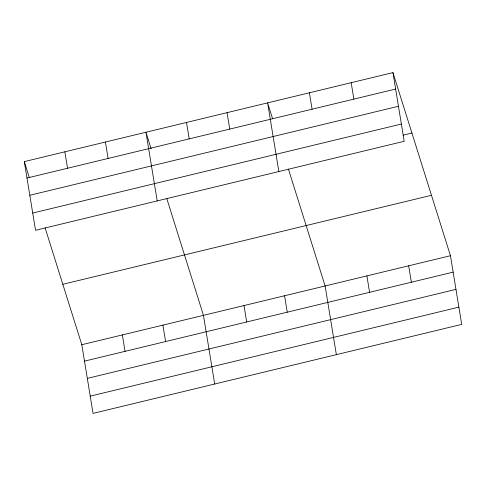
<?xml version="1.0" encoding="UTF-8"?>
<svg xmlns="http://www.w3.org/2000/svg" width="486" height="486" viewBox="0 0 486 486"><rect width="100%" height="100%" fill="white"/><g stroke="black" fill="none" stroke-linecap="round" stroke-linejoin="round"><path stroke-width="0.73" d="M392.949 72.614L404.194 141.286L35.545 230.285L24.3 161.613L392.949 72.614L450.455 255.715L461.7 324.387L93.051 413.386L81.806 344.714L45.095 227.825M26.991 178.034L395.64 89.035M29.81 195.275L398.465 106.276M32.72 213.044L401.375 124.039M403.131 135.157L411.928 133.036M62.828 284.292L431.477 195.293M81.806 344.714L450.455 255.715M84.491 361.141L453.146 272.136M87.316 378.381L455.965 289.383M90.226 396.145L458.875 307.146M272.579 118.699L267.61 102.874L278.855 171.546M288.405 169.085L325.116 285.975L336.361 354.646M151.152 148.789L145.958 132.241L157.203 200.912M166.753 198.458L203.458 315.347L214.703 384.019M24.3 161.613L29.269 177.439M408.671 265.799L411.363 282.226M351.171 82.699L353.863 99.12M366.894 275.89L369.585 292.311M309.388 92.783L312.079 109.204M284.559 295.767L287.25 312.188M227.059 112.661L229.75 129.082M244.008 305.554L246.7 321.975M186.509 122.454L189.194 138.875M162.907 325.134L165.598 341.555M105.401 142.034L108.092 158.454M122.357 334.927L125.042 351.348M64.851 151.82L67.542 168.241"/></g></svg>
